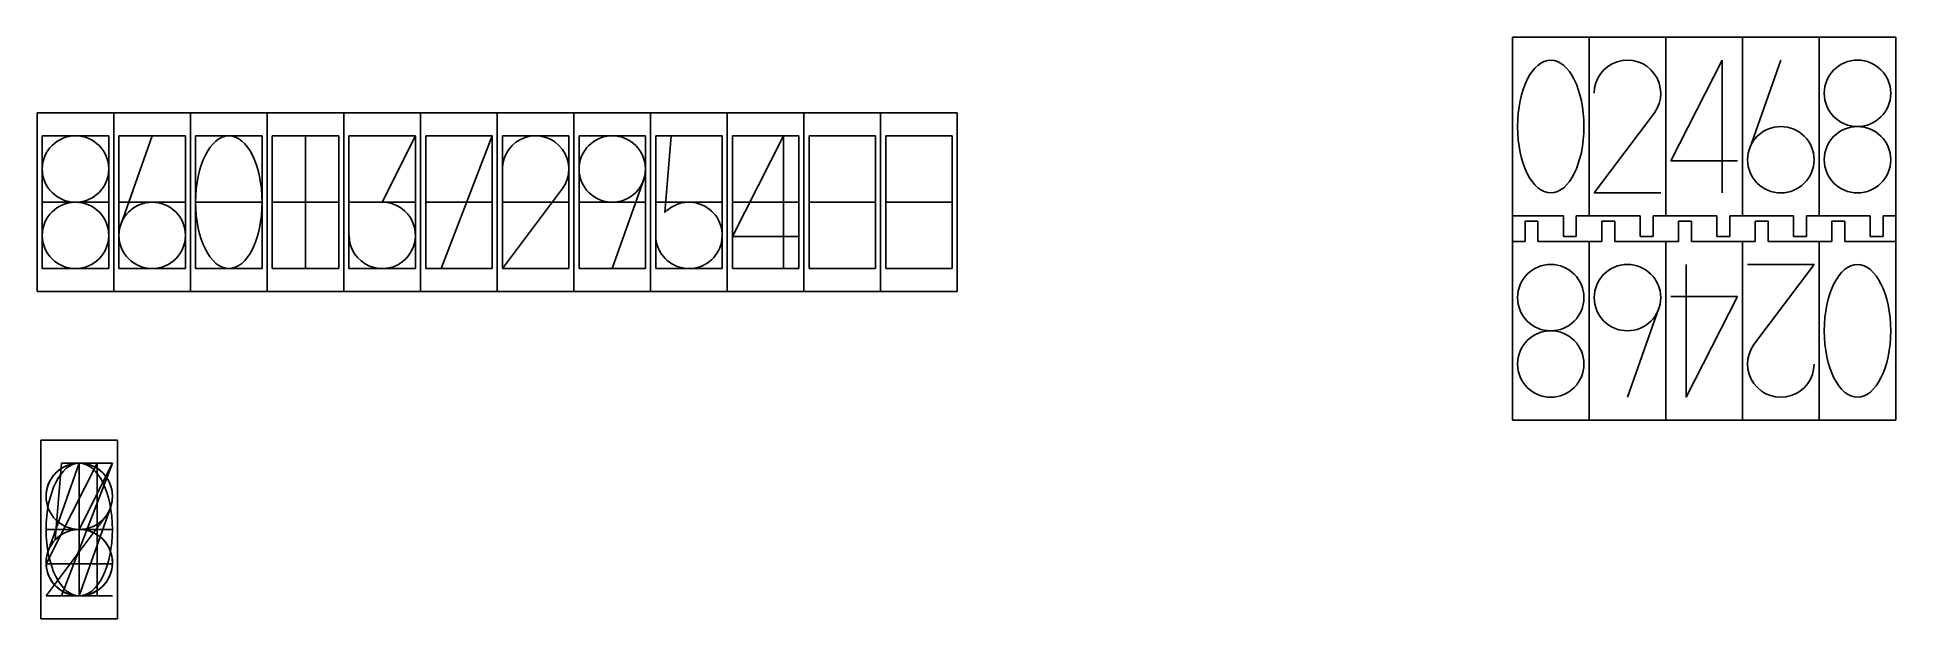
# Model space of a CAD drawing. Header units: millimetres. Extents: x -577 to 150, y -78 to 150.
import ezdxf

# ---------------------------------------------------------------- set-up
doc = ezdxf.new("R2010")
doc.units = ezdxf.units.MM

msp = doc.modelspace()

# ---------------------------------------------------------------- linework, layer by layer
for p, q in [((150, 150), (0, 150)), ((0, 150), (0, 0)), ((30, 150), (30, 80)), ((60, 150), (60, 80)), ((90, 150), (90, 80)), ((120, 150), (120, 80)), ((150, 0), (150, 150)), ((82, 141), (62, 101.57)), ((82, 141), (82, 89)), ((105, 141), (92.69, 106.16)), ((-547.18, 120.37), (-577.18, 120.37)), ((-577.18, 120.37), (-577.18, 50.37)), ((-547.18, 50.37), (-547.18, 120.37)), ((-517.18, 120.37), (-547.18, 120.37)), ((-517.18, 50.37), (-517.18, 120.37)), ((-487.18, 120.37), (-517.18, 120.37)), ((-487.18, 50.37), (-487.18, 120.37)), ((-457.18, 120.37), (-487.18, 120.37)), ((-457.18, 50.37), (-457.18, 120.37)), ((-427.18, 120.37), (-457.18, 120.37)), ((-427.18, 50.37), (-427.18, 120.37)), ((-397.18, 120.37), (-427.18, 120.37)), ((-397.18, 50.37), (-397.18, 120.37)), ((-367.18, 120.37), (-397.18, 120.37)), ((-367.18, 50.37), (-367.18, 120.37)), ((-337.18, 120.37), (-367.18, 120.37)), ((-337.18, 50.37), (-337.18, 120.37)), ((-307.18, 120.37), (-337.18, 120.37)), ((-307.18, 50.37), (-307.18, 120.37)), ((-277.18, 120.37), (-307.18, 120.37)), ((-277.18, 50.37), (-277.18, 120.37)), ((-247.18, 120.37), (-277.18, 120.37)), ((-247.18, 50.37), (-247.18, 120.37)), ((-217.18, 120.37), (-247.18, 120.37)), ((-217.18, 50.37), (-217.18, 120.37)), ((32, 89), (55.57, 120.4)), ((-549.18, 111.37), (-575.18, 111.37)), ((-575.18, 59.37), (-575.18, 111.37)), ((-549.18, 59.37), (-549.18, 111.37)), ((-519.18, 111.37), (-545.18, 111.37)), ((-545.18, 59.37), (-545.18, 111.37)), ((-532.18, 111.37), (-544.49, 76.53)), ((-519.18, 59.37), (-519.18, 111.37)), ((-489.18, 111.37), (-515.18, 111.37)), ((-515.18, 59.37), (-515.18, 111.37)), ((-489.18, 59.37), (-489.18, 111.37)), ((-459.18, 111.37), (-485.18, 111.37)), ((-485.18, 59.37), (-485.18, 111.37)), ((-472.18, 111.37), (-475.18, 111.37)), ((-472.18, 111.37), (-472.18, 59.37)), ((-459.18, 59.37), (-459.18, 111.37)), ((-429.18, 111.37), (-455.18, 111.37)), ((-455.18, 59.37), (-455.18, 111.37)), ((-429.18, 111.37), (-449.18, 111.37)), ((-442.18, 85.37), (-429.18, 111.37)), ((-429.18, 59.37), (-429.18, 111.37)), ((-399.18, 111.37), (-425.18, 111.37)), ((-425.18, 59.37), (-425.18, 111.37)), ((-399.18, 111.37), (-419.18, 111.37)), ((-399.18, 111.37), (-419.18, 59.37)), ((-399.18, 59.37), (-399.18, 111.37)), ((-369.18, 111.37), (-395.18, 111.37)), ((-395.18, 59.37), (-395.18, 111.37)), ((-369.18, 59.37), (-369.18, 111.37)), ((-339.18, 111.37), (-365.18, 111.37)), ((-365.18, 59.37), (-365.18, 111.37)), ((-339.18, 59.37), (-339.18, 111.37)), ((-309.18, 111.37), (-335.18, 111.37)), ((-335.18, 59.37), (-335.18, 111.37)), ((-329.18, 111.37), (-331.62, 81.32)), ((-309.18, 111.37), (-329.18, 111.37)), ((-309.18, 59.37), (-309.18, 111.37)), ((-279.18, 111.37), (-305.18, 111.37)), ((-305.18, 59.37), (-305.18, 111.37)), ((-285.18, 111.37), (-305.18, 111.37)), ((-285.18, 111.37), (-305.18, 71.94)), ((-285.18, 111.37), (-285.18, 59.37)), ((-279.18, 59.37), (-279.18, 111.37)), ((-249.18, 111.37), (-275.18, 111.37)), ((-275.18, 59.37), (-275.18, 111.37)), ((-249.18, 59.37), (-249.18, 111.37)), ((-219.18, 111.37), (-245.18, 111.37)), ((-245.18, 59.37), (-245.18, 111.37)), ((-219.18, 59.37), (-219.18, 111.37)), ((62, 101.57), (88, 101.57)), ((-395.18, 59.37), (-371.61, 90.77)), ((-352.18, 59.37), (-339.86, 94.21)), ((32, 89), (58, 89)), ((-575.18, 85.37), (-549.18, 85.37)), ((-545.18, 85.37), (-519.18, 85.37)), ((-515.18, 85.37), (-489.18, 85.37)), ((-485.18, 85.37), (-459.18, 85.37)), ((-455.18, 85.37), (-429.18, 85.37)), ((-425.18, 85.37), (-399.18, 85.37)), ((-395.18, 85.37), (-369.18, 85.37)), ((-365.18, 85.37), (-339.18, 85.37)), ((-365.18, 85.37), (-339.18, 85.37)), ((-335.18, 85.37), (-309.18, 85.37)), ((-305.18, 85.37), (-279.18, 85.37)), ((-275.18, 85.37), (-249.18, 85.37)), ((-245.18, 85.37), (-219.18, 85.37)), ((0, 80), (20, 80)), ((20, 80), (20, 72)), ((25, 72), (25, 80)), ((25, 80), (30, 80)), ((30, 80), (50, 80)), ((50, 80), (50, 72)), ((55, 72), (55, 80)), ((55, 80), (60, 80)), ((60, 80), (80, 80)), ((80, 80), (80, 72)), ((85, 72), (85, 80)), ((85, 80), (90, 80)), ((90, 80), (110, 80)), ((110, 80), (110, 72)), ((115, 72), (115, 80)), ((115, 80), (120, 80)), ((120, 80), (140, 80)), ((140, 80), (140, 72)), ((145, 72), (145, 80)), ((145, 80), (150, 80)), ((10, 78), (5, 78)), ((5, 78), (5, 70)), ((10, 70), (10, 78)), ((40, 78), (35, 78)), ((35, 78), (35, 70)), ((40, 70), (40, 78)), ((70, 78), (65, 78)), ((65, 78), (65, 70)), ((70, 70), (70, 78)), ((100, 78), (95, 78)), ((95, 78), (95, 70)), ((100, 70), (100, 78)), ((130, 78), (125, 78)), ((125, 78), (125, 70)), ((130, 70), (130, 78)), ((-305.18, 71.94), (-279.18, 71.94)), ((5, 70), (0, 70)), ((30, 70), (10, 70)), ((20, 72), (25, 72)), ((30, 0), (30, 70)), ((35, 70), (30, 70)), ((60, 70), (40, 70)), ((50, 72), (55, 72)), ((60, 0), (60, 70)), ((65, 70), (60, 70)), ((90, 70), (70, 70)), ((80, 72), (85, 72)), ((90, 0), (90, 70)), ((95, 70), (90, 70)), ((120, 70), (100, 70)), ((110, 72), (115, 72)), ((120, 0), (120, 70)), ((125, 70), (120, 70)), ((130, 70), (150, 70)), ((140, 72), (145, 72)), ((-575.18, 59.37), (-549.18, 59.37)), ((-545.18, 59.37), (-519.18, 59.37)), ((-515.18, 59.37), (-489.18, 59.37)), ((-485.18, 59.37), (-459.18, 59.37)), ((-455.18, 59.37), (-429.18, 59.37)), ((-425.18, 59.37), (-399.18, 59.37)), ((-395.18, 59.37), (-369.18, 59.37)), ((-395.18, 59.37), (-369.18, 59.37)), ((-365.18, 59.37), (-339.18, 59.37)), ((-335.18, 59.37), (-309.18, 59.37)), ((-305.18, 59.37), (-279.18, 59.37)), ((-275.18, 59.37), (-249.18, 59.37)), ((-245.18, 59.37), (-219.18, 59.37)), ((68, 9), (68, 61)), ((118, 61), (92, 61)), ((118, 61), (94.43, 29.6)), ((-577.18, 50.37), (-547.18, 50.37)), ((-547.18, 50.37), (-517.18, 50.37)), ((-517.18, 50.37), (-487.18, 50.37)), ((-487.18, 50.37), (-457.18, 50.37)), ((-457.18, 50.37), (-427.18, 50.37)), ((-427.18, 50.37), (-397.18, 50.37)), ((-397.18, 50.37), (-367.18, 50.37)), ((-367.18, 50.37), (-337.18, 50.37)), ((-337.18, 50.37), (-307.18, 50.37)), ((-307.18, 50.37), (-277.18, 50.37)), ((-277.18, 50.37), (-247.18, 50.37)), ((-247.18, 50.37), (-217.18, 50.37)), ((45, 9), (57.31, 43.84)), ((88, 48.43), (62, 48.43)), ((68, 9), (88, 48.43)), ((0, 0), (150, 0)), ((-545.71, -7.79), (-575.71, -7.79)), ((-575.71, -7.79), (-575.71, -77.79)), ((-545.71, -77.79), (-545.71, -7.79)), ((-553.71, -16.78), (-573.71, -56.21)), ((-560.71, -16.79), (-573.03, -51.63)), ((-567.71, -16.79), (-570.15, -46.84)), ((-547.71, -16.78), (-567.71, -16.78)), ((-547.71, -16.79), (-567.71, -16.79)), ((-547.71, -16.79), (-567.71, -68.79)), ((-547.71, -16.79), (-567.71, -16.79)), ((-560.71, -16.79), (-563.71, -16.79)), ((-560.71, -42.78), (-547.71, -16.78)), ((-560.71, -16.79), (-560.71, -68.79)), ((-553.71, -16.78), (-553.71, -68.78)), ((-560.71, -68.78), (-548.39, -33.94)), ((-573.71, -68.79), (-550.15, -37.38)), ((-573.71, -42.78), (-547.71, -42.78)), ((-573.71, -42.78), (-547.71, -42.78)), ((-573.71, -42.79), (-547.71, -42.79)), ((-573.71, -42.79), (-547.71, -42.79)), ((-573.71, -42.79), (-547.71, -42.79)), ((-573.71, -42.79), (-547.71, -42.79)), ((-573.71, -42.79), (-547.71, -42.79)), ((-573.71, -42.79), (-547.71, -42.79)), ((-573.71, -56.21), (-547.71, -56.21)), ((-573.71, -68.78), (-547.71, -68.78)), ((-573.71, -68.78), (-547.71, -68.78)), ((-573.71, -68.78), (-547.71, -68.78)), ((-573.71, -68.79), (-547.71, -68.79)), ((-573.71, -68.79), (-547.71, -68.79)), ((-573.71, -68.79), (-547.71, -68.79)), ((-573.71, -68.79), (-547.71, -68.79)), ((-573.71, -68.79), (-547.71, -68.79)), ((-573.71, -68.79), (-547.71, -68.79)), ((-573.71, -68.79), (-547.71, -68.79)), ((-575.71, -77.79), (-545.71, -77.79))]:
    msp.add_line(p, q)
for centre in [(135, 128), (-562.18, 98.37), (-352.18, 98.37), (105, 102), (135, 102), (-562.18, 72.37), (-532.18, 72.37), (15, 48), (45, 48), (15, 22), (-560.71, -29.78), (-560.71, -29.79), (-560.71, -55.79), (-560.71, -55.79)]:
    msp.add_circle(centre, 13)
for centre, radius, start, end in [((45.01, 128), 13.01, 324.26825, 179.95018), ((-382.17, 98.37), 13.01, 324.26825, 179.95018), ((-442.17, 72.37), 13, 180, 90.01594), ((-322.17, 72.37), 13, 179.97425, 136.55639), ((104.99, 22), 13.01, 144.26825, 359.95018), ((-560.7, -29.79), 13.01, 324.26825, 179.95018), ((-560.71, -55.78), 13, 180, 90.01594), ((-560.71, -55.78), 13, 179.97425, 136.55639)]:
    msp.add_arc(centre, radius, start, end)
for centre, major_axis in [((15, 115), (0, -26)), ((-502.18, 85.37), (0, -26)), ((135, 35), (0, 26)), ((-560.71, -42.79), (0, -26))]:
    msp.add_ellipse(centre, major_axis=major_axis, ratio=0.5)

doc.saveas('drawing.dxf')
